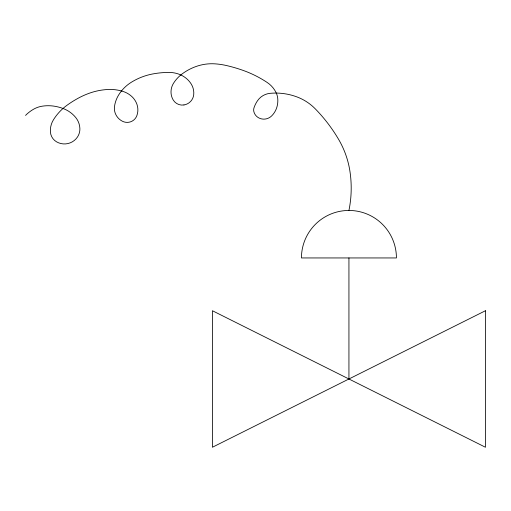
<?xml version="1.0" encoding="UTF-8"?>
<svg xmlns="http://www.w3.org/2000/svg" width="511" height="511" viewBox="0 0 511 511"><rect width="100%" height="100%" fill="white"/><g stroke="black" fill="none" stroke-linecap="round" stroke-linejoin="round"><path stroke-width="0.77" d="M348.936 257.946L348.936 378.99M348.936 210.455A47.491 47.491 0 0 0 301.445 257.946L396.427 257.946A47.491 47.491 0 0 0 348.936 210.455A111.768 111.768 0 0 0 350.035 171.952A90.032 90.032 0 0 0 338.582 139.331A158.014 158.014 0 0 0 315.261 108.83A50.193 50.193 0 0 0 297.147 96.994A60.573 60.573 0 0 0 270.102 93.334A17.182 17.182 0 0 0 257.563 100.673A28.201 28.201 0 0 0 254.012 107.783A6.93 6.93 0 0 0 253.878 111.717A9.683 9.683 0 0 0 257.876 117.338A10.731 10.731 0 0 0 264.928 119.082A11.229 11.229 0 0 0 271.718 115.856A20.478 20.478 0 0 0 276.892 107.118A23.353 23.353 0 0 0 277.786 99.108A17.4 17.4 0 0 0 275.972 92.389A25.754 25.754 0 0 0 267.234 82.507A110.229 110.229 0 0 0 242.827 70.301A151.658 151.658 0 0 0 226.75 65.6A73.661 73.661 0 0 0 215.208 63.856A46.859 46.859 0 0 0 198.217 65.785A52.569 52.569 0 0 0 182.063 73.98A34.601 34.601 0 0 0 173.555 83.197A16.454 16.454 0 0 0 171.019 91.469A15.72 15.72 0 0 0 173.082 99.766A10.533 10.533 0 0 0 183.947 104.959M183.947 104.947A12.015 12.015 0 0 0 189.428 102.513A11.44 11.44 0 0 0 193.714 94.688A16.927 16.927 0 0 0 191.274 84.104A23.225 23.225 0 0 0 185.857 78.049A25.461 25.461 0 0 0 178.384 73.98A28.718 28.718 0 0 0 169.071 72.434A88.269 88.269 0 0 0 152.604 73.98A62.495 62.495 0 0 0 131.276 82.297A39.066 39.066 0 0 0 118.539 95.155A29.587 29.587 0 0 0 114.515 106.365A14.078 14.078 0 0 0 115.773 114.483A14.813 14.813 0 0 0 122.493 121.286A10.476 10.476 0 0 0 130.509 121.842A10.226 10.226 0 0 0 136.846 115.684A16.799 16.799 0 0 0 136.954 104.359A19.214 19.214 0 0 0 131.915 96.617A23.314 23.314 0 0 0 123.145 91.469A42.592 42.592 0 0 0 107.808 89.489A65.127 65.127 0 0 0 89.074 93.309A79.972 79.972 0 0 0 78.311 98.15A102.896 102.896 0 0 0 66.979 105.279A51.49 51.49 0 0 0 53.425 119.83A20.37 20.37 0 0 0 50.41 131.972A12.366 12.366 0 0 0 56.612 141.86A15.72 15.72 0 0 0 77.378 137.159A14.34 14.34 0 0 0 79.869 128.287A18.556 18.556 0 0 0 75.762 117.562A29.153 29.153 0 0 0 64.22 108.958A43.416 43.416 0 0 0 53.048 106.013A38.849 38.849 0 0 0 42.119 106.199A25.077 25.077 0 0 0 33.892 109.041A36.364 36.364 0 0 0 25.55 115.403M485.45 310.733L212.416 447.246L212.416 310.733L485.45 447.246L485.45 310.733"/></g></svg>
